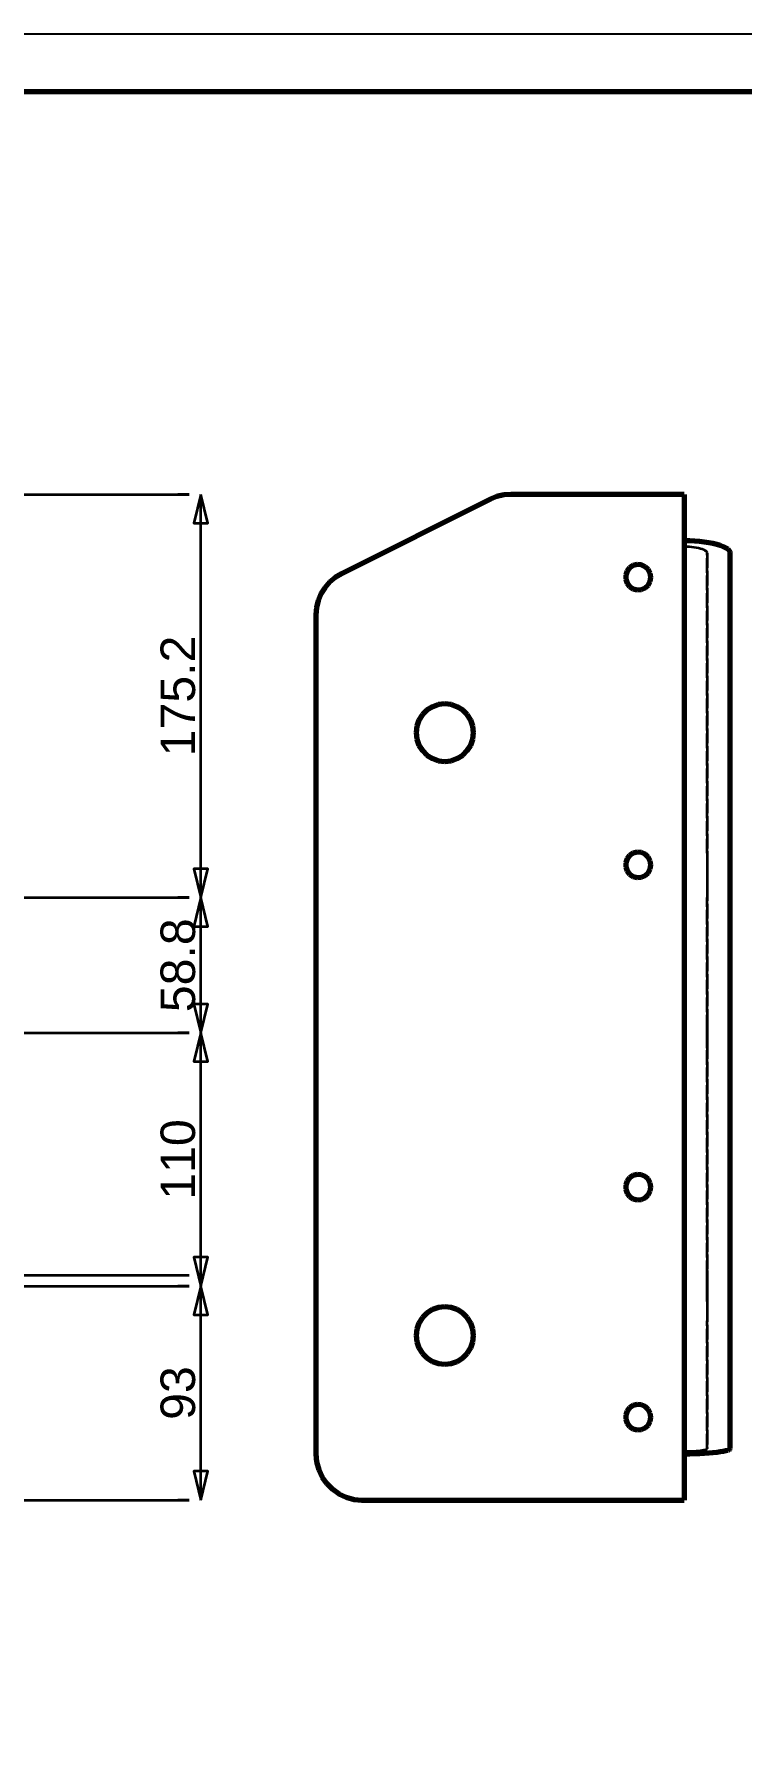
# Model space of a CAD drawing. Header units: millimetres. Extents: x 0 to 420, y 0 to 297.
# Drawn here: x 167.5 to 229, y 148.5 to 297 of the extents above; entities that cross this region are included whole.
import ezdxf
from ezdxf.enums import TextEntityAlignment as Align

# ---------------------------------------------------------------- set-up
doc = ezdxf.new("R2010")
doc.units = ezdxf.units.MM
doc.linetypes.add('DASHED', pattern=[1.524, 1.27, -0.254])
doc.styles.add('GOST', font='Arial')

msp = doc.modelspace()

# ---------------------------------------------------------------- linework, layer by layer
at = {"color": 7, "lineweight": 35}
for p, q in [((166, 257), (181, 257)), ((181, 257), (180, 257)), ((182, 221.96), (182, 257)), ((75, 221.96), (181, 221.96)), ((181, 221.96), (180, 221.96)), ((181, 221.96), (180, 221.96)), ((182, 210.2), (182, 221.96)), ((76.74, 210.2), (181, 210.2)), ((107.74, 210.2), (181, 210.2)), ((181, 210.2), (180, 210.2)), ((181, 210.2), (180, 210.2)), ((182, 188.2), (182, 210.2)), ((75, 189.15), (181, 189.15)), ((76.74, 188.2), (181, 188.2)), ((107.74, 188.2), (181, 188.2)), ((181, 188.2), (180, 188.2)), ((181, 188.2), (180, 188.2)), ((182, 169.6), (182, 188.2)), ((166, 169.6), (181, 169.6)), ((181, 169.6), (180, 169.6))]:
    msp.add_line(p, q, dxfattribs=at)
at = {"color": 1, "lineweight": 70}
for p, q in [((208.33, 256.95), (207.73, 256.81)), ((208.94, 257), (208.33, 256.95)), ((224, 257), (208.94, 257)), ((224, 257), (224, 253)), ((207.16, 256.58), (194.21, 250.11)), ((207.73, 256.81), (207.16, 256.58)), ((224, 253), (224.45, 252.99)), ((224, 253), (224, 173.6)), ((224.45, 252.99), (224.89, 252.97)), ((224.89, 252.97), (225.32, 252.94)), ((225.32, 252.94), (225.74, 252.89)), ((225.74, 252.89), (226.13, 252.83)), ((226.13, 252.83), (226.49, 252.76)), ((226.49, 252.76), (226.83, 252.68)), ((226.83, 252.68), (227.13, 252.58)), ((227.13, 252.58), (227.39, 252.48)), ((227.39, 252.48), (227.6, 252.37)), ((227.6, 252.37), (227.78, 252.26)), ((227.78, 252.26), (227.9, 252.14)), ((227.9, 252.14), (227.97, 252.02)), ((227.97, 252.02), (228, 251.89)), ((228, 174.08), (228, 251.89)), ((193.67, 249.78), (193.19, 249.37)), ((194.21, 250.11), (193.67, 249.78)), ((219.03, 250.32), (218.92, 249.98)), ((218.92, 249.98), (218.92, 249.62)), ((218.92, 249.62), (219.03, 249.28)), ((219.25, 250.61), (219.03, 250.32)), ((219.56, 250.81), (219.25, 250.61)), ((219.91, 250.9), (219.56, 250.81)), ((220.27, 250.87), (219.91, 250.9)), ((220.6, 250.72), (220.27, 250.87)), ((220.87, 250.48), (220.6, 250.72)), ((221.04, 250.16), (220.87, 250.48)), ((221.1, 249.8), (221.04, 250.16)), ((221.04, 249.44), (221.1, 249.8)), ((192.44, 248.36), (192.2, 247.77)), ((192.77, 248.89), (192.44, 248.36)), ((193.19, 249.37), (192.77, 248.89)), ((219.03, 249.28), (219.25, 248.99)), ((219.25, 248.99), (219.56, 248.79)), ((219.56, 248.79), (219.91, 248.7)), ((219.91, 248.7), (220.27, 248.73)), ((220.27, 248.73), (220.6, 248.88)), ((220.6, 248.88), (220.87, 249.12)), ((220.87, 249.12), (221.04, 249.44)), ((192.05, 247.16), (192, 246.53)), ((192, 246.53), (192, 173.6)), ((192.2, 247.77), (192.05, 247.16)), ((201.25, 237.86), (200.95, 237.38)), ((201.64, 238.25), (201.25, 237.86)), ((202.12, 238.55), (201.64, 238.25)), ((202.64, 238.74), (202.12, 238.55)), ((203.2, 238.8), (202.64, 238.74)), ((203.76, 238.74), (203.2, 238.8)), ((204.28, 238.55), (203.76, 238.74)), ((204.76, 238.25), (204.28, 238.55)), ((205.15, 237.86), (204.76, 238.25)), ((205.45, 237.38), (205.15, 237.86)), ((200.76, 236.86), (200.7, 236.3)), ((200.7, 236.3), (200.76, 235.74)), ((200.95, 237.38), (200.76, 236.86)), ((205.64, 236.86), (205.45, 237.38)), ((205.7, 236.3), (205.64, 236.86)), ((205.64, 235.74), (205.7, 236.3)), ((200.76, 235.74), (200.95, 235.22)), ((200.95, 235.22), (201.25, 234.74)), ((201.25, 234.74), (201.64, 234.35)), ((204.76, 234.35), (205.15, 234.74)), ((205.15, 234.74), (205.45, 235.22)), ((205.45, 235.22), (205.64, 235.74)), ((201.64, 234.35), (202.12, 234.05)), ((202.12, 234.05), (202.64, 233.86)), ((202.64, 233.86), (203.2, 233.8)), ((203.2, 233.8), (203.76, 233.86)), ((203.76, 233.86), (204.28, 234.05)), ((204.28, 234.05), (204.76, 234.35)), ((219.56, 225.81), (219.25, 225.61)), ((219.91, 225.9), (219.56, 225.81)), ((220.27, 225.87), (219.91, 225.9)), ((220.6, 225.72), (220.27, 225.87)), ((220.87, 225.48), (220.6, 225.72)), ((219.03, 225.32), (218.92, 224.98)), ((218.92, 224.98), (218.92, 224.62)), ((218.92, 224.62), (219.03, 224.28)), ((219.25, 225.61), (219.03, 225.32)), ((219.03, 224.28), (219.25, 223.99)), ((221.04, 225.16), (220.87, 225.48)), ((220.87, 224.12), (221.04, 224.44)), ((221.1, 224.8), (221.04, 225.16)), ((221.04, 224.44), (221.1, 224.8)), ((219.25, 223.99), (219.56, 223.79)), ((219.56, 223.79), (219.91, 223.7)), ((219.91, 223.7), (220.27, 223.73)), ((220.27, 223.73), (220.6, 223.88)), ((220.6, 223.88), (220.87, 224.12)), ((219.25, 197.61), (219.03, 197.32)), ((219.56, 197.81), (219.25, 197.61)), ((219.91, 197.9), (219.56, 197.81)), ((220.27, 197.87), (219.91, 197.9)), ((220.6, 197.72), (220.27, 197.87)), ((220.87, 197.48), (220.6, 197.72)), ((219.03, 197.32), (218.92, 196.98)), ((218.92, 196.98), (218.92, 196.62)), ((218.92, 196.62), (219.03, 196.28)), ((219.03, 196.28), (219.25, 195.99)), ((220.6, 195.88), (220.87, 196.12)), ((221.04, 197.16), (220.87, 197.48)), ((220.87, 196.12), (221.04, 196.44)), ((221.1, 196.8), (221.04, 197.16)), ((221.04, 196.44), (221.1, 196.8)), ((219.25, 195.99), (219.56, 195.79)), ((219.56, 195.79), (219.91, 195.7)), ((219.91, 195.7), (220.27, 195.73)), ((220.27, 195.73), (220.6, 195.88)), ((201.64, 185.85), (201.25, 185.46)), ((202.12, 186.15), (201.64, 185.85)), ((202.64, 186.34), (202.12, 186.15)), ((203.2, 186.4), (202.64, 186.34)), ((203.76, 186.34), (203.2, 186.4)), ((204.28, 186.15), (203.76, 186.34)), ((204.76, 185.85), (204.28, 186.15)), ((205.15, 185.46), (204.76, 185.85)), ((200.76, 184.46), (200.7, 183.9)), ((200.95, 184.98), (200.76, 184.46)), ((201.25, 185.46), (200.95, 184.98)), ((205.45, 184.98), (205.15, 185.46)), ((205.64, 184.46), (205.45, 184.98)), ((205.7, 183.9), (205.64, 184.46)), ((200.7, 183.9), (200.76, 183.34)), ((200.76, 183.34), (200.95, 182.82)), ((200.95, 182.82), (201.25, 182.34)), ((205.15, 182.34), (205.45, 182.82)), ((205.45, 182.82), (205.64, 183.34)), ((205.64, 183.34), (205.7, 183.9)), ((201.25, 182.34), (201.64, 181.95)), ((201.64, 181.95), (202.12, 181.65)), ((202.12, 181.65), (202.64, 181.46)), ((202.64, 181.46), (203.2, 181.4)), ((203.2, 181.4), (203.76, 181.46)), ((203.76, 181.46), (204.28, 181.65)), ((204.28, 181.65), (204.76, 181.95)), ((204.76, 181.95), (205.15, 182.34)), ((219.03, 177.32), (218.92, 176.98)), ((218.92, 176.98), (218.92, 176.62)), ((219.25, 177.61), (219.03, 177.32)), ((219.56, 177.81), (219.25, 177.61)), ((219.91, 177.9), (219.56, 177.81)), ((220.27, 177.87), (219.91, 177.9)), ((220.6, 177.72), (220.27, 177.87)), ((220.87, 177.48), (220.6, 177.72)), ((221.04, 177.16), (220.87, 177.48)), ((221.1, 176.8), (221.04, 177.16)), ((221.04, 176.44), (221.1, 176.8)), ((218.92, 176.62), (219.03, 176.28)), ((219.03, 176.28), (219.25, 175.99)), ((219.25, 175.99), (219.56, 175.79)), ((219.56, 175.79), (219.91, 175.7)), ((219.91, 175.7), (220.27, 175.73)), ((220.27, 175.73), (220.6, 175.88)), ((220.6, 175.88), (220.87, 176.12)), ((220.87, 176.12), (221.04, 176.44)), ((227.13, 173.78), (226.83, 173.74)), ((227.39, 173.82), (227.13, 173.78)), ((227.6, 173.87), (227.39, 173.82)), ((227.78, 173.92), (227.6, 173.87)), ((227.9, 173.97), (227.78, 173.92)), ((227.97, 174.02), (227.9, 173.97)), ((228, 174.08), (227.97, 174.02)), ((192, 173.6), (192.06, 172.91)), ((192.06, 172.91), (192.24, 172.23)), ((224.45, 173.6), (224, 173.6)), ((224, 173.6), (224, 169.6)), ((224.89, 173.61), (224.45, 173.6)), ((225.32, 173.63), (224.89, 173.61)), ((225.74, 173.65), (225.32, 173.63)), ((226.13, 173.67), (225.74, 173.65)), ((226.49, 173.7), (226.13, 173.67)), ((226.83, 173.74), (226.49, 173.7)), ((192.24, 172.23), (192.54, 171.6)), ((192.54, 171.6), (192.94, 171.03)), ((192.94, 171.03), (193.43, 170.54)), ((193.43, 170.54), (194, 170.14)), ((194, 170.14), (194.63, 169.84)), ((194.63, 169.84), (195.31, 169.66)), ((195.31, 169.66), (196, 169.6)), ((196, 169.6), (224, 169.6))]:
    msp.add_line(p, q, dxfattribs=at)
at = {"color": 5, "linetype": 'DASHED', "lineweight": 35}
for p, q in [((207.73, 256.81), (208.33, 256.95)), ((208.33, 256.95), (208.94, 257)), ((208.94, 257), (224, 257)), ((224, 252.45), (224, 257)), ((194.21, 250.11), (207.16, 256.58)), ((207.16, 256.58), (207.73, 256.81)), ((224, 253), (224, 252.45)), ((224.22, 252.44), (224, 252.45)), ((224.45, 252.43), (224.22, 252.44)), ((224.66, 252.41), (224.45, 252.43)), ((224.87, 252.39), (224.66, 252.41)), ((225.06, 252.36), (224.87, 252.39)), ((225.25, 252.32), (225.06, 252.36)), ((225.41, 252.28), (225.25, 252.32)), ((225.56, 252.24), (225.41, 252.28)), ((225.69, 252.19), (225.56, 252.24)), ((225.8, 252.13), (225.69, 252.19)), ((225.89, 252.07), (225.8, 252.13)), ((225.95, 252.01), (225.89, 252.07)), ((225.99, 251.95), (225.95, 252.01)), ((226, 251.89), (225.99, 251.95)), ((226, 225.81), (226, 251.89)), ((226, 251.89), (226, 174.08)), ((228, 251.89), (228, 225.81)), ((193.19, 249.37), (193.67, 249.78)), ((193.67, 249.78), (194.21, 250.11)), ((218.92, 249.98), (219.03, 250.32)), ((218.92, 249.62), (218.92, 249.98)), ((219.03, 249.28), (218.92, 249.62)), ((219.03, 250.32), (219.25, 250.61)), ((219.25, 250.61), (219.56, 250.81)), ((219.56, 250.81), (219.91, 250.9)), ((219.91, 250.9), (220.27, 250.87)), ((220.27, 250.87), (220.6, 250.72)), ((220.6, 250.72), (220.87, 250.48)), ((220.87, 250.48), (221.04, 250.16)), ((221.04, 250.16), (221.1, 249.8)), ((221.1, 249.8), (221.04, 249.44)), ((192.2, 247.77), (192.44, 248.36)), ((192.44, 248.36), (192.77, 248.89)), ((192.77, 248.89), (193.19, 249.37)), ((219.25, 248.99), (219.03, 249.28)), ((219.56, 248.79), (219.25, 248.99)), ((219.91, 248.7), (219.56, 248.79)), ((220.27, 248.73), (219.91, 248.7)), ((220.6, 248.88), (220.27, 248.73)), ((220.87, 249.12), (220.6, 248.88)), ((221.04, 249.44), (220.87, 249.12)), ((192, 246.53), (192.05, 247.16)), ((192, 173.6), (192, 246.53)), ((192.05, 247.16), (192.2, 247.77)), ((200.95, 237.38), (201.25, 237.86)), ((201.25, 237.86), (201.64, 238.25)), ((201.64, 238.25), (202.12, 238.55)), ((202.12, 238.55), (202.64, 238.74)), ((202.64, 238.74), (203.2, 238.8)), ((203.2, 238.8), (203.76, 238.74)), ((203.76, 238.74), (204.28, 238.55)), ((204.28, 238.55), (204.76, 238.25)), ((204.76, 238.25), (205.15, 237.86)), ((205.15, 237.86), (205.45, 237.38)), ((200.7, 236.3), (200.76, 236.86)), ((200.76, 235.74), (200.7, 236.3)), ((200.76, 236.86), (200.95, 237.38)), ((205.45, 237.38), (205.64, 236.86)), ((205.64, 236.86), (205.7, 236.3)), ((205.7, 236.3), (205.64, 235.74)), ((200.95, 235.22), (200.76, 235.74)), ((201.25, 234.74), (200.95, 235.22)), ((201.64, 234.35), (201.25, 234.74)), ((205.15, 234.74), (204.76, 234.35)), ((205.45, 235.22), (205.15, 234.74)), ((205.64, 235.74), (205.45, 235.22)), ((202.12, 234.05), (201.64, 234.35)), ((202.64, 233.86), (202.12, 234.05)), ((203.2, 233.8), (202.64, 233.86)), ((203.76, 233.86), (203.2, 233.8)), ((204.28, 234.05), (203.76, 233.86)), ((204.76, 234.35), (204.28, 234.05)), ((219.25, 225.61), (219.56, 225.81)), ((219.56, 225.81), (219.91, 225.9)), ((219.91, 225.9), (220.27, 225.87)), ((220.27, 225.87), (220.6, 225.72)), ((220.6, 225.72), (220.87, 225.48)), ((226, 225.81), (226, 225.7)), ((228, 225.7), (228, 225.81)), ((218.92, 224.98), (219.03, 225.32)), ((218.92, 224.62), (218.92, 224.98)), ((219.03, 224.28), (218.92, 224.62)), ((219.03, 225.32), (219.25, 225.61)), ((219.25, 223.99), (219.03, 224.28)), ((220.87, 225.48), (221.04, 225.16)), ((221.04, 224.44), (220.87, 224.12)), ((221.04, 225.16), (221.1, 224.8)), ((221.1, 224.8), (221.04, 224.44)), ((226, 225.7), (226, 225.55)), ((226, 225.55), (226, 225.37)), ((226, 225.37), (226, 225.16)), ((226, 225.16), (226, 224.93)), ((226, 224.93), (226, 224.66)), ((226, 224.66), (226, 224.38)), ((226, 224.38), (226, 224.07)), ((228, 225.55), (228, 225.7)), ((228, 225.37), (228, 225.55)), ((228, 225.16), (228, 225.37)), ((228, 224.93), (228, 225.16)), ((228, 224.66), (228, 224.93)), ((228, 224.38), (228, 224.66)), ((228, 224.07), (228, 224.38)), ((219.56, 223.79), (219.25, 223.99)), ((219.91, 223.7), (219.56, 223.79)), ((220.27, 223.73), (219.91, 223.7)), ((220.6, 223.88), (220.27, 223.73)), ((220.87, 224.12), (220.6, 223.88)), ((226, 224.07), (226, 223.75)), ((226, 223.75), (226, 223.41)), ((226, 223.41), (226, 223.06)), ((226, 223.06), (226, 222.7)), ((228, 223.75), (228, 224.07)), ((228, 223.41), (228, 223.75)), ((228, 223.06), (228, 223.41)), ((228, 222.7), (228, 223.06)), ((226, 222.7), (226, 222.33)), ((226, 222.33), (226, 221.96)), ((226, 189.15), (226, 221.96)), ((228, 222.33), (228, 222.7)), ((228, 221.96), (228, 222.33)), ((228, 189.15), (228, 221.96)), ((226, 211.53), (226, 211.54)), ((226, 211.54), (226, 211.51)), ((226, 211.53), (226, 211.54)), ((226, 211.54), (226, 211.51)), ((226, 211.51), (226, 211.53)), ((226, 211.51), (226, 211.53)), ((226, 211.46), (226, 211.51)), ((226, 211.51), (226, 211.41)), ((226, 211.46), (226, 211.51)), ((226, 211.51), (226, 211.41)), ((226, 211.41), (226, 211.46)), ((226, 211.41), (226, 211.46)), ((226, 211.33), (226, 211.41)), ((226, 211.41), (226, 211.25)), ((226, 211.33), (226, 211.41)), ((226, 211.41), (226, 211.25)), ((226, 211.25), (226, 211.33)), ((226, 211.25), (226, 211.33)), ((226, 211.15), (226, 211.25)), ((226, 211.25), (226, 211.04)), ((226, 211.15), (226, 211.25)), ((226, 211.25), (226, 211.04)), ((226, 211.04), (226, 211.15)), ((226, 211.04), (226, 211.15)), ((226, 210.91), (226, 211.04)), ((226, 211.04), (226, 210.78)), ((226, 210.91), (226, 211.04)), ((226, 211.04), (226, 210.78)), ((226, 210.78), (226, 210.91)), ((226, 210.78), (226, 210.91)), ((228, 211.51), (228, 211.54)), ((228, 211.54), (228, 211.53)), ((228, 211.51), (228, 211.54)), ((228, 211.54), (228, 211.53)), ((228, 211.53), (228, 211.51)), ((228, 211.53), (228, 211.51)), ((228, 211.41), (228, 211.51)), ((228, 211.51), (228, 211.46)), ((228, 211.41), (228, 211.51)), ((228, 211.51), (228, 211.46)), ((228, 211.46), (228, 211.41)), ((228, 211.46), (228, 211.41)), ((228, 211.25), (228, 211.41)), ((228, 211.41), (228, 211.33)), ((228, 211.25), (228, 211.41)), ((228, 211.41), (228, 211.33)), ((228, 211.33), (228, 211.25)), ((228, 211.33), (228, 211.25)), ((228, 211.04), (228, 211.25)), ((228, 211.25), (228, 211.15)), ((228, 211.04), (228, 211.25)), ((228, 211.25), (228, 211.15)), ((228, 211.15), (228, 211.04)), ((228, 211.15), (228, 211.04)), ((228, 210.78), (228, 211.04)), ((228, 211.04), (228, 210.91)), ((228, 210.78), (228, 211.04)), ((228, 211.04), (228, 210.91)), ((228, 210.91), (228, 210.78)), ((228, 210.91), (228, 210.78)), ((226, 210.64), (226, 210.78)), ((226, 210.78), (226, 210.5)), ((226, 210.64), (226, 210.78)), ((226, 210.78), (226, 210.5)), ((226, 210.5), (226, 210.64)), ((226, 210.5), (226, 210.64)), ((226, 210.35), (226, 210.5)), ((226, 210.5), (226, 210.2)), ((226, 210.35), (226, 210.5)), ((226, 210.5), (226, 210.2)), ((226, 210.2), (226, 210.35)), ((226, 210.2), (226, 210.35)), ((226, 210.2), (226, 209.9)), ((226, 210.05), (226, 210.2)), ((226, 210.2), (226, 209.9)), ((226, 210.05), (226, 210.2)), ((226, 209.9), (226, 210.05)), ((226, 209.9), (226, 210.05)), ((226, 209.9), (226, 209.62)), ((226, 209.76), (226, 209.9)), ((226, 209.9), (226, 209.62)), ((226, 209.76), (226, 209.9)), ((226, 209.62), (226, 209.76)), ((226, 209.62), (226, 209.76)), ((226, 209.62), (226, 209.36)), ((226, 209.49), (226, 209.62)), ((226, 209.62), (226, 209.36)), ((226, 209.49), (226, 209.62)), ((226, 209.36), (226, 209.49)), ((226, 209.36), (226, 209.49)), ((228, 210.5), (228, 210.78)), ((228, 210.78), (228, 210.64)), ((228, 210.5), (228, 210.78)), ((228, 210.78), (228, 210.64)), ((228, 210.64), (228, 210.5)), ((228, 210.64), (228, 210.5)), ((228, 210.2), (228, 210.5)), ((228, 210.5), (228, 210.35)), ((228, 210.2), (228, 210.5)), ((228, 210.5), (228, 210.35)), ((228, 210.35), (228, 210.2)), ((228, 210.35), (228, 210.2)), ((228, 210.2), (228, 210.05)), ((228, 209.9), (228, 210.2)), ((228, 210.2), (228, 210.05)), ((228, 209.9), (228, 210.2)), ((228, 210.05), (228, 209.9)), ((228, 210.05), (228, 209.9)), ((228, 209.9), (228, 209.76)), ((228, 209.62), (228, 209.9)), ((228, 209.9), (228, 209.76)), ((228, 209.62), (228, 209.9)), ((228, 209.76), (228, 209.62)), ((228, 209.76), (228, 209.62)), ((228, 209.62), (228, 209.49)), ((228, 209.36), (228, 209.62)), ((228, 209.62), (228, 209.49)), ((228, 209.36), (228, 209.62)), ((228, 209.49), (228, 209.36)), ((228, 209.49), (228, 209.36)), ((226, 209.36), (226, 209.15)), ((226, 209.25), (226, 209.36)), ((226, 209.36), (226, 209.15)), ((226, 209.25), (226, 209.36)), ((226, 209.15), (226, 209.25)), ((226, 209.15), (226, 209.25)), ((226, 209.15), (226, 208.99)), ((226, 209.07), (226, 209.15)), ((226, 209.15), (226, 208.99)), ((226, 209.07), (226, 209.15)), ((226, 208.99), (226, 209.07)), ((226, 208.99), (226, 209.07)), ((226, 208.99), (226, 208.89)), ((226, 208.94), (226, 208.99)), ((226, 208.99), (226, 208.89)), ((226, 208.94), (226, 208.99)), ((226, 208.89), (226, 208.94)), ((226, 208.89), (226, 208.94)), ((226, 208.89), (226, 208.86)), ((226, 208.87), (226, 208.89)), ((226, 208.89), (226, 208.86)), ((226, 208.87), (226, 208.89)), ((226, 208.86), (226, 208.87)), ((226, 208.86), (226, 208.87)), ((228, 209.36), (228, 209.25)), ((228, 209.15), (228, 209.36)), ((228, 209.36), (228, 209.25)), ((228, 209.15), (228, 209.36)), ((228, 209.25), (228, 209.15)), ((228, 209.25), (228, 209.15)), ((228, 209.15), (228, 209.07)), ((228, 208.99), (228, 209.15)), ((228, 209.15), (228, 209.07)), ((228, 208.99), (228, 209.15)), ((228, 209.07), (228, 208.99)), ((228, 209.07), (228, 208.99)), ((228, 208.99), (228, 208.94)), ((228, 208.89), (228, 208.99)), ((228, 208.99), (228, 208.94)), ((228, 208.89), (228, 208.99)), ((228, 208.94), (228, 208.89)), ((228, 208.94), (228, 208.89)), ((228, 208.89), (228, 208.87)), ((228, 208.86), (228, 208.89)), ((228, 208.89), (228, 208.87)), ((228, 208.86), (228, 208.89)), ((228, 208.87), (228, 208.86)), ((228, 208.87), (228, 208.86)), ((219.03, 197.32), (219.25, 197.61)), ((219.25, 197.61), (219.56, 197.81)), ((219.56, 197.81), (219.91, 197.9)), ((219.91, 197.9), (220.27, 197.87)), ((220.27, 197.87), (220.6, 197.72)), ((220.6, 197.72), (220.87, 197.48)), ((218.92, 196.98), (219.03, 197.32)), ((218.92, 196.62), (218.92, 196.98)), ((219.03, 196.28), (218.92, 196.62)), ((219.25, 195.99), (219.03, 196.28)), ((220.87, 196.12), (220.6, 195.88)), ((220.87, 197.48), (221.04, 197.16)), ((221.04, 196.44), (220.87, 196.12)), ((221.04, 197.16), (221.1, 196.8)), ((221.1, 196.8), (221.04, 196.44)), ((219.56, 195.79), (219.25, 195.99)), ((219.91, 195.7), (219.56, 195.79)), ((220.27, 195.73), (219.91, 195.7)), ((220.6, 195.88), (220.27, 195.73)), ((226, 189.53), (226, 189.54)), ((226, 189.54), (226, 189.51)), ((226, 189.53), (226, 189.54)), ((226, 189.54), (226, 189.51)), ((226, 189.51), (226, 189.53)), ((226, 189.51), (226, 189.53)), ((226, 189.46), (226, 189.51)), ((226, 189.51), (226, 189.41)), ((226, 189.46), (226, 189.51)), ((226, 189.51), (226, 189.41)), ((226, 189.41), (226, 189.46)), ((226, 189.41), (226, 189.46)), ((226, 189.33), (226, 189.41)), ((226, 189.41), (226, 189.25)), ((226, 189.33), (226, 189.41)), ((226, 189.41), (226, 189.25)), ((226, 189.25), (226, 189.33)), ((226, 189.25), (226, 189.33)), ((226, 189.15), (226, 189.25)), ((226, 189.25), (226, 189.04)), ((226, 189.15), (226, 189.25)), ((226, 189.25), (226, 189.04)), ((226, 189.04), (226, 189.15)), ((226, 189.04), (226, 189.15)), ((226, 189.15), (226, 188.74)), ((226, 188.91), (226, 189.04)), ((226, 189.04), (226, 188.78)), ((226, 188.91), (226, 189.04)), ((226, 189.04), (226, 188.78)), ((226, 188.78), (226, 188.91)), ((226, 188.78), (226, 188.91)), ((226, 188.64), (226, 188.78)), ((226, 188.78), (226, 188.5)), ((226, 188.64), (226, 188.78)), ((226, 188.78), (226, 188.5)), ((226, 188.74), (226, 188.33)), ((226, 188.5), (226, 188.64)), ((226, 188.5), (226, 188.64)), ((228, 189.51), (228, 189.54)), ((228, 189.54), (228, 189.53)), ((228, 189.51), (228, 189.54)), ((228, 189.54), (228, 189.53)), ((228, 189.53), (228, 189.51)), ((228, 189.53), (228, 189.51)), ((228, 189.41), (228, 189.51)), ((228, 189.51), (228, 189.46)), ((228, 189.41), (228, 189.51)), ((228, 189.51), (228, 189.46)), ((228, 189.46), (228, 189.41)), ((228, 189.46), (228, 189.41)), ((228, 189.25), (228, 189.41)), ((228, 189.41), (228, 189.33)), ((228, 189.25), (228, 189.41)), ((228, 189.41), (228, 189.33)), ((228, 189.33), (228, 189.25)), ((228, 189.33), (228, 189.25)), ((228, 189.04), (228, 189.25)), ((228, 189.25), (228, 189.15)), ((228, 189.04), (228, 189.25)), ((228, 189.25), (228, 189.15)), ((228, 189.15), (228, 189.04)), ((228, 189.15), (228, 189.04)), ((228, 188.74), (228, 189.15)), ((228, 188.78), (228, 189.04)), ((228, 189.04), (228, 188.91)), ((228, 188.78), (228, 189.04)), ((228, 189.04), (228, 188.91)), ((228, 188.91), (228, 188.78)), ((228, 188.91), (228, 188.78)), ((228, 188.5), (228, 188.78)), ((228, 188.78), (228, 188.64)), ((228, 188.5), (228, 188.78)), ((228, 188.78), (228, 188.64)), ((228, 188.33), (228, 188.74)), ((228, 188.64), (228, 188.5)), ((228, 188.64), (228, 188.5)), ((226, 188.35), (226, 188.5)), ((226, 188.5), (226, 188.2)), ((226, 188.35), (226, 188.5)), ((226, 188.5), (226, 188.2)), ((226, 188.2), (226, 188.35)), ((226, 188.2), (226, 188.35)), ((226, 188.33), (226, 187.93)), ((226, 188.2), (226, 187.9)), ((226, 188.05), (226, 188.2)), ((226, 188.2), (226, 187.9)), ((226, 188.05), (226, 188.2)), ((226, 187.9), (226, 188.05)), ((226, 187.9), (226, 188.05)), ((226, 187.93), (226, 187.54)), ((226, 187.9), (226, 187.62)), ((226, 187.76), (226, 187.9)), ((226, 187.9), (226, 187.62)), ((226, 187.76), (226, 187.9)), ((226, 187.62), (226, 187.76)), ((226, 187.62), (226, 187.76)), ((226, 187.62), (226, 187.36)), ((226, 187.49), (226, 187.62)), ((226, 187.62), (226, 187.36)), ((226, 187.49), (226, 187.62)), ((226, 187.54), (226, 187.17)), ((226, 187.36), (226, 187.49)), ((226, 187.36), (226, 187.49)), ((226, 187.36), (226, 187.15)), ((226, 187.25), (226, 187.36)), ((226, 187.36), (226, 187.15)), ((226, 187.25), (226, 187.36)), ((226, 187.15), (226, 187.25)), ((226, 187.15), (226, 187.25)), ((226, 187.17), (226, 186.82)), ((226, 187.15), (226, 186.99)), ((226, 187.07), (226, 187.15)), ((226, 187.15), (226, 186.99)), ((226, 187.07), (226, 187.15)), ((228, 188.2), (228, 188.5)), ((228, 188.5), (228, 188.35)), ((228, 188.2), (228, 188.5)), ((228, 188.5), (228, 188.35)), ((228, 188.35), (228, 188.2)), ((228, 188.35), (228, 188.2)), ((228, 187.93), (228, 188.33)), ((228, 188.2), (228, 188.05)), ((228, 187.9), (228, 188.2)), ((228, 188.2), (228, 188.05)), ((228, 187.9), (228, 188.2)), ((228, 188.05), (228, 187.9)), ((228, 188.05), (228, 187.9)), ((228, 187.54), (228, 187.93)), ((228, 187.9), (228, 187.76)), ((228, 187.62), (228, 187.9)), ((228, 187.9), (228, 187.76)), ((228, 187.62), (228, 187.9)), ((228, 187.76), (228, 187.62)), ((228, 187.76), (228, 187.62)), ((228, 187.62), (228, 187.49)), ((228, 187.36), (228, 187.62)), ((228, 187.62), (228, 187.49)), ((228, 187.36), (228, 187.62)), ((228, 187.17), (228, 187.54)), ((228, 187.49), (228, 187.36)), ((228, 187.49), (228, 187.36)), ((228, 187.36), (228, 187.25)), ((228, 187.15), (228, 187.36)), ((228, 187.36), (228, 187.25)), ((228, 187.15), (228, 187.36)), ((228, 187.25), (228, 187.15)), ((228, 187.25), (228, 187.15)), ((228, 186.82), (228, 187.17)), ((228, 187.15), (228, 187.07)), ((228, 186.99), (228, 187.15)), ((228, 187.15), (228, 187.07)), ((228, 186.99), (228, 187.15)), ((201.25, 185.46), (201.64, 185.85)), ((201.64, 185.85), (202.12, 186.15)), ((202.12, 186.15), (202.64, 186.34)), ((202.64, 186.34), (203.2, 186.4)), ((203.2, 186.4), (203.76, 186.34)), ((203.76, 186.34), (204.28, 186.15)), ((204.28, 186.15), (204.76, 185.85)), ((204.76, 185.85), (205.15, 185.46)), ((226, 186.99), (226, 187.07)), ((226, 186.99), (226, 187.07)), ((226, 186.99), (226, 186.89)), ((226, 186.94), (226, 186.99)), ((226, 186.99), (226, 186.89)), ((226, 186.94), (226, 186.99)), ((226, 186.89), (226, 186.94)), ((226, 186.89), (226, 186.94)), ((226, 186.89), (226, 186.86)), ((226, 186.87), (226, 186.89)), ((226, 186.89), (226, 186.86)), ((226, 186.87), (226, 186.89)), ((226, 186.86), (226, 186.87)), ((226, 186.86), (226, 186.87)), ((226, 186.82), (226, 186.5)), ((226, 186.5), (226, 186.2)), ((226, 186.2), (226, 185.94)), ((226, 185.94), (226, 185.71)), ((226, 185.71), (226, 185.52)), ((228, 187.07), (228, 186.99)), ((228, 187.07), (228, 186.99)), ((228, 186.99), (228, 186.94)), ((228, 186.89), (228, 186.99)), ((228, 186.99), (228, 186.94)), ((228, 186.89), (228, 186.99)), ((228, 186.94), (228, 186.89)), ((228, 186.94), (228, 186.89)), ((228, 186.89), (228, 186.87)), ((228, 186.86), (228, 186.89)), ((228, 186.89), (228, 186.87)), ((228, 186.86), (228, 186.89)), ((228, 186.87), (228, 186.86)), ((228, 186.87), (228, 186.86)), ((228, 186.5), (228, 186.82)), ((228, 186.2), (228, 186.5)), ((228, 185.94), (228, 186.2)), ((228, 185.71), (228, 185.94)), ((228, 185.52), (228, 185.71)), ((200.7, 183.9), (200.76, 184.46)), ((200.76, 184.46), (200.95, 184.98)), ((200.95, 184.98), (201.25, 185.46)), ((205.15, 185.46), (205.45, 184.98)), ((205.45, 184.98), (205.64, 184.46)), ((205.64, 184.46), (205.7, 183.9)), ((226, 185.52), (226, 185.36)), ((226, 185.36), (226, 185.25)), ((226, 185.25), (226, 185.18)), ((226, 174.08), (226, 185.18)), ((228, 185.36), (228, 185.52)), ((228, 185.25), (228, 185.36)), ((228, 185.18), (228, 185.25)), ((228, 185.18), (228, 174.08)), ((200.76, 183.34), (200.7, 183.9)), ((200.95, 182.82), (200.76, 183.34)), ((201.25, 182.34), (200.95, 182.82)), ((205.45, 182.82), (205.15, 182.34)), ((205.64, 183.34), (205.45, 182.82)), ((205.7, 183.9), (205.64, 183.34)), ((201.64, 181.95), (201.25, 182.34)), ((202.12, 181.65), (201.64, 181.95)), ((202.64, 181.46), (202.12, 181.65)), ((203.2, 181.4), (202.64, 181.46)), ((203.76, 181.46), (203.2, 181.4)), ((204.28, 181.65), (203.76, 181.46)), ((204.76, 181.95), (204.28, 181.65)), ((205.15, 182.34), (204.76, 181.95)), ((218.92, 176.98), (219.03, 177.32)), ((218.92, 176.62), (218.92, 176.98)), ((219.03, 177.32), (219.25, 177.61)), ((219.25, 177.61), (219.56, 177.81)), ((219.56, 177.81), (219.91, 177.9)), ((219.91, 177.9), (220.27, 177.87)), ((220.27, 177.87), (220.6, 177.72)), ((220.6, 177.72), (220.87, 177.48)), ((220.87, 177.48), (221.04, 177.16)), ((221.04, 177.16), (221.1, 176.8)), ((221.1, 176.8), (221.04, 176.44)), ((219.03, 176.28), (218.92, 176.62)), ((219.25, 175.99), (219.03, 176.28)), ((219.56, 175.79), (219.25, 175.99)), ((219.91, 175.7), (219.56, 175.79)), ((220.27, 175.73), (219.91, 175.7)), ((220.6, 175.88), (220.27, 175.73)), ((220.87, 176.12), (220.6, 175.88)), ((221.04, 176.44), (220.87, 176.12)), ((224, 173.84), (224.22, 173.84)), ((224, 173.84), (224, 173.6)), ((224, 169.6), (224, 173.84)), ((224.22, 173.84), (224.45, 173.84)), ((224.45, 173.84), (224.66, 173.85)), ((224.66, 173.85), (224.87, 173.86)), ((224.87, 173.86), (225.06, 173.87)), ((225.06, 173.87), (225.25, 173.89)), ((225.25, 173.89), (225.41, 173.91)), ((225.41, 173.91), (225.56, 173.93)), ((225.56, 173.93), (225.69, 173.95)), ((225.69, 173.95), (225.8, 173.97)), ((225.8, 173.97), (225.89, 174)), ((225.89, 174), (225.95, 174.02)), ((225.95, 174.02), (225.99, 174.05)), ((225.99, 174.05), (226, 174.08)), ((192.06, 172.91), (192, 173.6)), ((192.24, 172.23), (192.06, 172.91)), ((192.54, 171.6), (192.24, 172.23)), ((192.94, 171.03), (192.54, 171.6)), ((193.43, 170.54), (192.94, 171.03)), ((194, 170.14), (193.43, 170.54)), ((194.63, 169.84), (194, 170.14)), ((195.31, 169.66), (194.63, 169.84)), ((196, 169.6), (195.31, 169.66)), ((224, 169.6), (196, 169.6))]:
    msp.add_line(p, q, dxfattribs=at)
at = {"color": 7, "lineweight": 25}
msp.add_lwpolyline([(0, 0), (420, 0), (420, 297), (0, 297)], close=True, dxfattribs=at)
at = {"color": 7, "lineweight": 70}
msp.add_lwpolyline([(20, 5), (415, 5), (415, 292), (20, 292)], close=True, dxfattribs=at)
at = {"color": 7, "lineweight": 35}
for points in [[(182, 257), (181.38, 254.5), (182.62, 254.5)], [(182, 221.96), (182.62, 224.46), (181.38, 224.46)], [(182, 221.96), (181.38, 219.46), (182.62, 219.46)], [(182, 210.2), (182.62, 212.7), (181.38, 212.7)], [(182, 210.2), (181.38, 207.7), (182.62, 207.7)], [(182, 188.2), (182.62, 190.7), (181.38, 190.7)], [(182, 188.2), (181.38, 185.7), (182.62, 185.7)], [(182, 169.6), (182.62, 172.1), (181.38, 172.1)]]:
    msp.add_lwpolyline(points, close=True, dxfattribs=at)

# ---------------------------------------------------------------- texts
at = {"color": 7, "style": 'GOST'}
for s, p in [('175.2', (180, 239.48)), ('58.8', (180, 216.08)), ('110', (180, 199.2)), ('93', (180, 178.9))]:
    msp.add_text(s, height=3, rotation=90, dxfattribs=at).set_placement(p, align=Align.MIDDLE)

doc.saveas('drawing.dxf')
